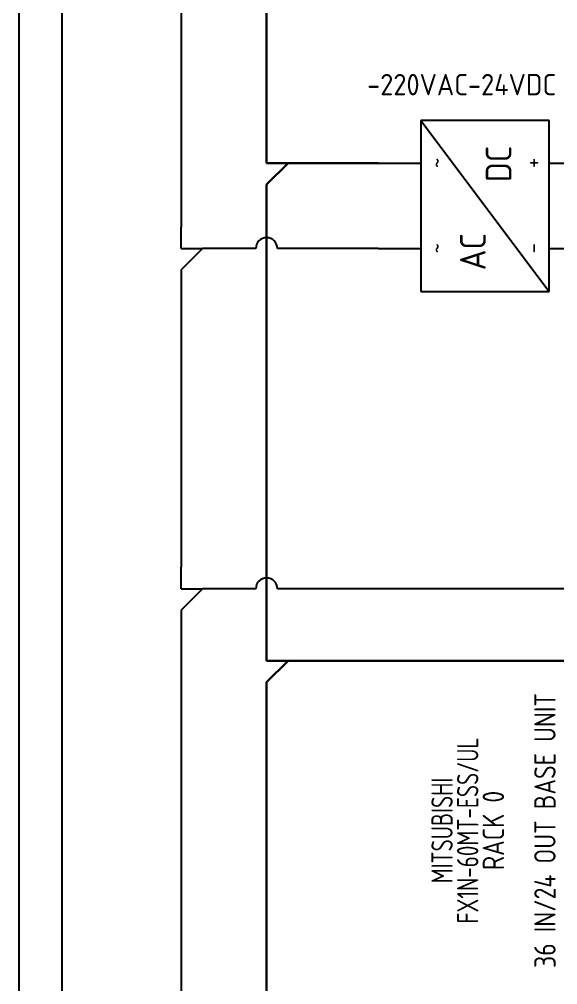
# Model space of a CAD drawing. Extents: x 0 to 1189, y -1 to 841.
# Drawn here: x 0 to 125.9, y 194.4 to 420.2 of the extents above; entities that cross this region are included whole.
import ezdxf
from ezdxf.enums import TextEntityAlignment as Align

# ---------------------------------------------------------------- set-up
doc = ezdxf.new("R2010")
doc.units = 0
doc.header["$MEASUREMENT"] = 0
for name, color, linetype in [('DESC', 150, 'Continuous'), ('MISC', 7, 'Continuous'), ('SYMS', 7, 'Continuous'), ('TAGS', 150, 'Continuous'), ('TERMS', 123, 'Continuous')]:
    doc.layers.add(name, color=color, linetype=linetype)
doc.layers.add('GRE_1.0mm2', color=3, linetype='Continuous', lineweight=25)
doc.layers.add('RED_1.5mm2', color=1, linetype='Continuous', lineweight=30)
doc.styles.add('WD_IEC', font='ISOCP2.shx', dxfattribs={"width": 0.9, "height": 4})

# ---------------------------------------------------------------- blocks, each defined once
blk = doc.blocks.new('PLCIO_4D4D')
at = {"layer": 'SYMS', "style": 'WD_IEC', "width": 0.9}
for tag, p in [('TERMDESC04', (32, 20)), ('TERMDESC24', (232.08, 20)), ('TERMDESC34', (332.08, 20)), ('TERMDESC01', (2, 20)), ('TERMDESC05', (42.08, 20)), ('TERMDESC06', (52.08, 20)), ('TERMDESC07', (62.08, 20)), ('TERMDESC08', (72.08, 20)), ('TERMDESC09', (82.08, 20)), ('TERMDESC10', (92.08, 20)), ('TERMDESC11', (102.08, 20)), ('TERMDESC12', (112.08, 20)), ('TERMDESC13', (122.08, 20)), ('TERMDESC14', (132.08, 20)), ('TERMDESC15', (142.08, 20)), ('TERMDESC16', (152.08, 20)), ('TERMDESC17', (162.08, 20)), ('TERMDESC18', (172.08, 20)), ('TERMDESC19', (182.08, 20)), ('TERMDESC20', (192.08, 20)), ('TERMDESC21', (202.08, 20)), ('TERMDESC22', (212.08, 20)), ('TERMDESC23', (222.08, 20)), ('TERMDESC25', (242.08, 20)), ('TERMDESC26', (252.08, 20)), ('TERMDESC27', (262.08, 20)), ('TERMDESC28', (272.08, 20)), ('TERMDESC29', (282.08, 20)), ('TERMDESC30', (292.08, 20)), ('TERMDESC31', (302.08, 20)), ('TERMDESC32', (312.08, 20)), ('TERMDESC33', (322.08, 20)), ('TERMDESC35', (342.08, 20)), ('TERMDESC36', (352.08, 20)), ('TERMDESC37', (362.08, 20)), ('TERMDESC38', (372.08, 20)), ('TERMDESC39', (382.08, 20)), ('TERMDESC40', (392.08, 20)), ('TERMDESC42', (412, 20)), ('TERMDESC43', (422, 20)), ('TERMDESC45', (442, 20)), ('TERMDESC47', (462, 20)), ('TERMDESC50', (492, 20)), ('TERMDESC51', (502, 20)), ('TERMDESC56', (552, 20)), ('TERMDESC57', (562, 20)), ('TERMDESC62', (612, 20)), ('TERMDESC63', (622, 20)), ('TERMDESC69', (682, 20)), ('TERMDESC75', (742, 20)), ('TERM02', (15.5, -14)), ('TERM03', (25.5, -14)), ('TERM41', (405.5, -14)), ('TERM44', (437.5, -14)), ('TERM46', (457.5, -14)), ('TERM48', (477.5, -14)), ('TERM49', (487.5, -14)), ('TERM52', (517.5, -14)), ('TERM53', (527.5, -14)), ('TERM54', (537.5, -14)), ('TERM55', (547.5, -14)), ('TERM58', (577.5, -14)), ('TERM59', (587.5, -14)), ('TERM60', (597.5, -14)), ('TERM61', (607.5, -14)), ('TERM64', (637.5, -14)), ('TERM65', (647.5, -14)), ('TERM66', (657.5, -14)), ('TERM67', (667.5, -14)), ('TERM68', (675.5, -14)), ('TERM70', (697.5, -14)), ('TERM71', (707.5, -14)), ('TERM72', (717.5, -14)), ('TERM73', (727.5, -14)), ('TERM74', (735.5, -14)), ('TERM76', (757.5, -14)), ('TERM77', (767.5, -14)), ('TERM78', (777.5, -14)), ('TERM79', (787.5, -14)), ('TERM80', (795.5, -14))]:
    blk.add_attdef(tag, text='', height=4, rotation=90, dxfattribs=at).set_placement(p, align=Align.TOP_LEFT)
for tag, p in [('DESCA44', (427, 22)), ('DESCB44', (433, 22)), ('DESCC44', (439, 22)), ('DESCD44', (445, 22)), ('DESCA46', (447, 22)), ('DESCE44', (451, 22)), ('DESCB46', (453, 22)), ('DESCC46', (459, 22)), ('DESCD46', (465, 22)), ('DESCA48', (467, 22)), ('DESCE46', (471, 22)), ('DESCB48', (473, 22)), ('DESCA49', (477, 22)), ('DESCC48', (479, 22)), ('DESCB49', (483, 22)), ('DESCD48', (485, 22)), ('DESCC49', (489, 22)), ('DESCE48', (491, 22)), ('DESCD49', (495, 22)), ('DESCE49', (501, 22)), ('DESCA52', (507, 22)), ('DESCB52', (513, 22)), ('DESCA53', (517, 22)), ('DESCB53', (523, 22)), ('DESCD52', (525, 22)), ('DESCA54', (527, 22)), ('DESCB54', (533, 22)), ('DESCD53', (535, 22)), ('DESCA55', (537, 22)), ('DESCC54', (539, 22)), ('DESCB55', (543, 22)), ('DESCD54', (545, 22)), ('DESCE54', (551, 22)), ('DESCD55', (555, 22)), ('DESCA58', (567, 22)), ('DESCB58', (573, 22)), ('DESCA59', (577, 22)), ('DESCC58', (579, 22)), ('DESCB59', (583, 22)), ('DESCD58', (585, 22)), ('DESCA60', (587, 22)), ('DESCE58', (591, 22)), ('DESCB60', (593, 22)), ('DESCD59', (595, 22)), ('DESCD60', (605, 22)), ('DESCA64', (627, 22)), ('DESCB64', (633, 22)), ('DESCA65', (637, 22)), ('DESCC64', (639, 22)), ('DESCB65', (643, 22)), ('DESCD64', (645, 22)), ('DESCA66', (647, 22)), ('DESCE64', (651, 22)), ('DESCB66', (653, 22)), ('DESCD65', (655, 22)), ('DESCA67', (657, 22)), ('DESCB67', (663, 22)), ('DESCD66', (665, 22)), ('DESCD67', (675, 22)), ('DESCA70', (687, 22)), ('DESCB70', (693, 22)), ('DESCD70', (705, 22)), ('DESCA72', (707, 22)), ('DESCB72', (713, 22)), ('DESCA73', (717, 22)), ('DESCB73', (723, 22)), ('DESCD72', (725, 22)), ('DESCD73', (735, 22)), ('DESCA76', (747, 22)), ('DESCB76', (753, 22)), ('DESCA77', (757, 22)), ('DESCB77', (763, 22)), ('DESCD76', (765, 22)), ('DESCA78', (767, 22)), ('DESCB78', (773, 22)), ('DESCD77', (775, 22)), ('DESCA79', (777, 22)), ('DESCB79', (783, 22)), ('DESCD78', (785, 22)), ('DESCD79', (795, 22)), ('DESCC52', (519, 22)), ('DESCC53', (529, 22)), ('DESCE52', (531, 22)), ('DESCE53', (541, 22)), ('DESCC55', (549, 22)), ('DESCE55', (561, 22)), ('DESCC59', (589, 22)), ('DESCA61', (597, 22)), ('DESCC60', (599, 22)), ('DESCE59', (601, 22)), ('DESCB61', (603, 22)), ('DESCC61', (609, 22)), ('DESCE60', (611, 22)), ('DESCD61', (615, 22)), ('DESCE61', (621, 22)), ('DESCC65', (649, 22)), ('DESCC66', (659, 22)), ('DESCE65', (661, 22)), ('DESCC67', (669, 22)), ('DESCE66', (671, 22)), ('DESCE67', (681, 22)), ('DESCA71', (697, 22)), ('DESCC70', (699, 22)), ('DESCB71', (703, 22)), ('DESCC71', (709, 22)), ('DESCE70', (711, 22)), ('DESCD71', (715, 22)), ('DESCC72', (719, 22)), ('DESCE71', (721, 22)), ('DESCC73', (729, 22)), ('DESCE72', (731, 22)), ('DESCE73', (741, 22)), ('DESCC76', (759, 22)), ('DESCC77', (769, 22)), ('DESCE76', (771, 22)), ('DESCC78', (779, 22)), ('DESCE77', (781, 22)), ('DESCC79', (789, 22)), ('DESCE78', (791, 22)), ('DESCE79', (801, 22))]:
    blk.add_attdef(tag, p, '', height=5, rotation=90, dxfattribs=at)
at = {"layer": 'SYMS', "style": 'WD_IEC', "width": 0.9, "flags": 1}
for tag, p in [('X2TERM01', (0, 14)), ('X2TERM04', (30, 14)), ('X2TERM05', (40, 14)), ('X2TERM06', (50, 14)), ('X2TERM07', (60, 14)), ('X2TERM08', (70, 14)), ('X2TERM09', (80, 14)), ('X2TERM10', (90, 14)), ('X2TERM11', (100, 14)), ('X2TERM12', (110, 14)), ('X2TERM13', (120, 14)), ('X2TERM14', (130, 14)), ('X2TERM15', (140, 14)), ('X2TERM16', (150, 14)), ('X2TERM17', (160, 14)), ('X2TERM18', (170, 14)), ('X2TERM19', (180, 14)), ('X2TERM20', (190, 14)), ('X2TERM21', (200, 14)), ('X2TERM22', (210, 14)), ('X2TERM23', (220, 14)), ('X2TERM24', (230, 14)), ('X2TERM25', (240, 14)), ('X2TERM26', (250, 14)), ('X2TERM27', (260, 14)), ('X2TERM28', (270, 14)), ('X2TERM29', (280, 14)), ('X2TERM30', (290, 14)), ('X2TERM31', (300, 14)), ('X2TERM32', (310, 14)), ('X2TERM33', (320, 14)), ('X2TERM34', (330, 14)), ('X2TERM35', (340, 14)), ('X2TERM36', (350, 14)), ('X2TERM37', (360, 14)), ('X2TERM38', (370, 14)), ('X2TERM39', (380, 14)), ('X2TERM40', (390, 14)), ('X2TERM42', (410, 14)), ('X2TERM43', (420, 14)), ('X2TERM45', (440, 14)), ('X2TERM47', (460, 14)), ('X2TERM50', (490, 14)), ('X2TERM51', (500, 14)), ('X2TERM56', (550, 14)), ('X2TERM57', (560, 14)), ('X2TERM62', (610, 14)), ('X2TERM63', (620, 14)), ('X2TERM69', (680, 14)), ('X2TERM75', (740, 14)), ('X8TERM02', (10, -14)), ('X8TERM03', (20, -14)), ('X8TERM41', (400, -14)), ('X8TERM44', (430, -14)), ('X8TERM46', (450, -14)), ('X8TERM48', (470, -14)), ('X8TERM49', (480, -14)), ('X8TERM52', (510, -14)), ('X8TERM53', (520, -14)), ('X8TERM54', (530, -14)), ('X8TERM55', (540, -14)), ('X8TERM58', (570, -14)), ('X8TERM59', (580, -14)), ('X8TERM60', (590, -14)), ('X8TERM61', (600, -14)), ('X8TERM64', (630, -14)), ('X8TERM65', (640, -14)), ('X8TERM66', (650, -14)), ('X8TERM67', (660, -14)), ('X8TERM68', (670, -14)), ('X8TERM70', (690, -14)), ('X8TERM71', (700, -14)), ('X8TERM72', (710, -14)), ('X8TERM73', (720, -14)), ('X8TERM74', (730, -14)), ('X8TERM76', (750, -14)), ('X8TERM77', (760, -14)), ('X8TERM78', (770, -14)), ('X8TERM79', (780, -14)), ('X8TERM80', (790, -14))]:
    blk.add_attdef(tag, text='', height=0.64, rotation=90, dxfattribs=at).set_placement(p, align=Align.RIGHT)
at = {"layer": 'SYMS', "style": 'WD_IEC', "width": 0.9}
for tag, p in [('TERM04', (33, 14)), ('TERM05', (45, 14)), ('TERM06', (55, 14)), ('TERM07', (65, 14)), ('TERM08', (75, 14)), ('TERM09', (85, 14)), ('TERM10', (95, 14)), ('TERM12', (115, 14)), ('TERM13', (125, 14)), ('TERM14', (135, 14)), ('TERM15', (145, 14)), ('TERM16', (155, 14)), ('TERM17', (165, 14)), ('TERM18', (175, 14)), ('TERM19', (185, 14)), ('TERM20', (195, 14)), ('TERM22', (215, 14)), ('TERM23', (225, 14)), ('TERM24', (235, 14)), ('TERM25', (245, 14)), ('TERM26', (255, 14)), ('TERM27', (265, 14)), ('TERM28', (275, 14)), ('TERM29', (285, 14)), ('TERM30', (295, 14)), ('TERM32', (315, 14)), ('TERM33', (325, 14)), ('TERM34', (335, 14)), ('TERM35', (345, 14)), ('TERM36', (355, 14)), ('TERM37', (365, 14)), ('TERM38', (375, 14)), ('TERM39', (385, 14)), ('TERM40', (395, 14)), ('TERM42', (413, 14)), ('TERM43', (423, 14)), ('TERM45', (443, 14)), ('TERM47', (463, 14)), ('TERM50', (493, 14)), ('TERM56', (553, 14)), ('TERM57', (563, 14)), ('TERM62', (613, 14)), ('TERM63', (623, 14)), ('TERM69', (683, 14)), ('TERM75', (743, 14)), ('TERM01', (4, 14)), ('TERM11', (105, 14)), ('TERM21', (205, 14)), ('TERM31', (305, 14)), ('TERM51', (503, 14)), ('TERMDESC02', (13.83, -20)), ('TERMDESC03', (23.83, -20)), ('TERMDESC44', (432, -20)), ('TERMDESC46', (452, -20)), ('TERMDESC52', (512, -20)), ('TERMDESC53', (522, -20)), ('TERMDESC54', (532, -20)), ('TERMDESC55', (542, -20)), ('TERMDESC60', (592, -20)), ('TERMDESC64', (632, -20)), ('TERMDESC65', (642, -20)), ('TERMDESC66', (652, -20)), ('TERMDESC67', (662, -20)), ('TERMDESC70', (692, -20)), ('TERMDESC72', (712, -20)), ('TERMDESC73', (722, -20)), ('TERMDESC74', (733.83, -20)), ('TERMDESC76', (752, -20)), ('TERMDESC77', (762, -20)), ('TERMDESC80', (793.83, -20)), ('TERMDESC41', (403.83, -20)), ('TERMDESC48', (472, -20)), ('TERMDESC49', (482, -20)), ('TERMDESC58', (572, -20)), ('TERMDESC59', (582, -20)), ('TERMDESC61', (602, -20)), ('TERMDESC68', (673.83, -20)), ('TERMDESC71', (702, -20)), ('TERMDESC78', (772, -20)), ('TERMDESC79', (782, -20))]:
    blk.add_attdef(tag, text='', height=4, rotation=90, dxfattribs=at).set_placement(p, align=Align.TOP_RIGHT)
at = {"layer": 'SYMS', "style": 'WD_IEC'}
for tag, width, p in [('INST', 0.8, (-53, 0)), ('LINE1', 0.9, (-29, 0)), ('LINE2', 0.9, (-23, 0)), ('DESC', 0.9, (-16.95, 0)), ('LOC', 0.8, (-47, 0)), ('MFG', 0.8, (-41, 0)), ('CAT', 0.8, (-35, 0)), ('TAG', 0.7, (-10.29, 0))]:
    blk.add_attdef(tag, text='', height=5, rotation=90, dxfattribs=dict(at, width=width)).set_placement(p, align=Align.CENTER)
at = {"layer": 'SYMS', "style": 'WD_IEC', "width": 0.7}
for tag, p in [('TAGA05', (40, 0)), ('TAGA06', (50, 0)), ('TAGA07', (60, 0)), ('TAGA08', (70, 0)), ('TAGA09', (80, 0)), ('TAGA10', (90, 0)), ('TAGA11', (100, 0)), ('TAGA12', (110, 0)), ('TAGA13', (120, 0)), ('TAGA14', (130, 0)), ('TAGA15', (140, 0)), ('TAGA16', (150, 0)), ('TAGA17', (160, 0)), ('TAGA18', (170, 0)), ('TAGA19', (180, 0)), ('TAGA20', (190, 0)), ('TAGA21', (200, 0)), ('TAGA22', (210, 0)), ('TAGA23', (220, 0)), ('TAGA24', (230, 0)), ('TAGA25', (240, 0)), ('TAGA26', (250, 0)), ('TAGA27', (260, 0)), ('TAGA28', (270, 0)), ('TAGA29', (280, 0)), ('TAGA30', (290, 0)), ('TAGA31', (300, 0)), ('TAGA32', (310, 0)), ('TAGA33', (320, 0)), ('TAGA34', (330, 0)), ('TAGA35', (340, 0)), ('TAGA36', (350, 0)), ('TAGA37', (360, 0)), ('TAGA38', (370, 0)), ('TAGA39', (380, 0)), ('TAGA40', (390, 0)), ('TAGA44', (430, 0)), ('TAGA46', (450, 0)), ('TAGA48', (470, 0)), ('TAGA49', (480, 0)), ('TAGA52', (510, 0)), ('TAGA53', (520, 0)), ('TAGA54', (530, 0)), ('TAGA55', (540, 0)), ('TAGA58', (570, 0)), ('TAGA59', (580, 0)), ('TAGA60', (590, 0)), ('TAGA61', (600, 0)), ('TAGA64', (630, 0)), ('TAGA65', (640, 0)), ('TAGA66', (650, 0)), ('TAGA67', (660, 0)), ('TAGA70', (690, 0)), ('TAGA71', (700, 0)), ('TAGA72', (710, 0)), ('TAGA73', (720, 0)), ('TAGA76', (750, 0)), ('TAGA77', (760, 0)), ('TAGA78', (770, 0)), ('TAGA79', (780, 0))]:
    blk.add_attdef(tag, text='', height=4, rotation=90, dxfattribs=at).set_placement(p, align=Align.MIDDLE_CENTER)
at = {"layer": 'SYMS', "linetype": 'Continuous', "style": 'WD_IEC', "width": 0.9, "flags": 9}
blk.add_attdef('ASSYCODE', text='', height=0.64, rotation=90, dxfattribs=at).set_placement((-34.28, -7.36), align=Align.CENTER)
at = {"layer": 'SYMS', "style": 'WD_IEC', "width": 0.9}
for tag, p in [('DESCA05', (37, -37)), ('DESCB05', (43, -37)), ('DESCA06', (47, -37)), ('DESCC05', (49, -37)), ('DESCB06', (53, -37)), ('DESCD05', (55, -37)), ('DESCA07', (57, -37)), ('DESCC06', (59, -37)), ('DESCE05', (61, -37)), ('DESCB07', (63, -37)), ('DESCD06', (65, -37)), ('DESCA08', (67, -37)), ('DESCC07', (69, -37)), ('DESCE06', (71, -37)), ('DESCB08', (73, -37)), ('DESCD07', (75, -37)), ('DESCA09', (77, -37)), ('DESCC08', (79, -37)), ('DESCE07', (81, -37)), ('DESCB09', (83, -37)), ('DESCD08', (85, -37)), ('DESCA10', (87, -37)), ('DESCC09', (89, -37)), ('DESCE08', (91, -37)), ('DESCB10', (93, -37)), ('DESCD09', (95, -37)), ('DESCA11', (97, -37)), ('DESCC10', (99, -37)), ('DESCE09', (101, -37)), ('DESCB11', (103, -37)), ('DESCD10', (105, -37)), ('DESCA12', (107, -37)), ('DESCC11', (109, -37)), ('DESCE10', (111, -37)), ('DESCB12', (113, -37)), ('DESCD11', (115, -37)), ('DESCA13', (117, -37)), ('DESCC12', (119, -37)), ('DESCE11', (121, -37)), ('DESCB13', (123, -37)), ('DESCD12', (125, -37)), ('DESCA14', (127, -37)), ('DESCC13', (129, -37)), ('DESCE12', (131, -37)), ('DESCB14', (133, -37)), ('DESCD13', (135, -37)), ('DESCA15', (137, -37)), ('DESCC14', (139, -37)), ('DESCE13', (141, -37)), ('DESCB15', (143, -37)), ('DESCD14', (145, -37)), ('DESCA16', (147, -37)), ('DESCC15', (149, -37)), ('DESCE14', (151, -37)), ('DESCB16', (153, -37)), ('DESCD15', (155, -37)), ('DESCA17', (157, -37)), ('DESCC16', (159, -37)), ('DESCE15', (161, -37)), ('DESCB17', (163, -37)), ('DESCD16', (165, -37)), ('DESCA18', (167, -37)), ('DESCC17', (169, -37)), ('DESCE16', (171, -37)), ('DESCB18', (173, -37)), ('DESCD17', (175, -37)), ('DESCA19', (177, -37)), ('DESCC18', (179, -37)), ('DESCE17', (181, -37)), ('DESCB19', (183, -37)), ('DESCD18', (185, -37)), ('DESCA20', (187, -37)), ('DESCC19', (189, -37)), ('DESCE18', (191, -37)), ('DESCB20', (193, -37)), ('DESCD19', (195, -37)), ('DESCA21', (197, -37)), ('DESCC20', (199, -37)), ('DESCE19', (201, -37)), ('DESCB21', (203, -37)), ('DESCD20', (205, -37)), ('DESCA22', (207, -37)), ('DESCC21', (209, -37)), ('DESCE20', (211, -37)), ('DESCB22', (213, -37)), ('DESCD21', (215, -37)), ('DESCA23', (217, -37)), ('DESCC22', (219, -37)), ('DESCE21', (221, -37)), ('DESCB23', (223, -37)), ('DESCD22', (225, -37)), ('DESCA24', (227, -37)), ('DESCC23', (229, -37)), ('DESCE22', (231, -37)), ('DESCB24', (233, -37)), ('DESCD23', (235, -37)), ('DESCA25', (237, -37)), ('DESCC24', (239, -37)), ('DESCE23', (241, -37)), ('DESCB25', (243, -37)), ('DESCD24', (245, -37)), ('DESCA26', (247, -37)), ('DESCC25', (249, -37)), ('DESCE24', (251, -37)), ('DESCB26', (253, -37)), ('DESCD25', (255, -37)), ('DESCA27', (257, -37)), ('DESCC26', (259, -37)), ('DESCE25', (261, -37)), ('DESCB27', (263, -37)), ('DESCD26', (265, -37)), ('DESCA28', (267, -37)), ('DESCC27', (269, -37)), ('DESCE26', (271, -37)), ('DESCB28', (273, -37)), ('DESCD27', (275, -37)), ('DESCA29', (277, -37)), ('DESCC28', (279, -37)), ('DESCE27', (281, -37)), ('DESCB29', (283, -37)), ('DESCD28', (285, -37)), ('DESCA30', (287, -37)), ('DESCC29', (289, -37)), ('DESCE28', (291, -37)), ('DESCB30', (293, -37)), ('DESCD29', (295, -37)), ('DESCA31', (297, -37)), ('DESCC30', (299, -37)), ('DESCE29', (301, -37)), ('DESCB31', (303, -37)), ('DESCD30', (305, -37)), ('DESCA32', (307, -37)), ('DESCC31', (309, -37)), ('DESCE30', (311, -37)), ('DESCB32', (313, -37)), ('DESCD31', (315, -37)), ('DESCA33', (317, -37)), ('DESCC32', (319, -37)), ('DESCE31', (321, -37)), ('DESCB33', (323, -37)), ('DESCD32', (325, -37)), ('DESCA34', (327, -37)), ('DESCC33', (329, -37)), ('DESCE32', (331, -37)), ('DESCB34', (333, -37)), ('DESCD33', (335, -37)), ('DESCA35', (337, -37)), ('DESCC34', (339, -37)), ('DESCE33', (341, -37)), ('DESCB35', (343, -37)), ('DESCD34', (345, -37)), ('DESCA36', (347, -37)), ('DESCC35', (349, -37)), ('DESCE34', (351, -37)), ('DESCB36', (353, -37)), ('DESCD35', (355, -37)), ('DESCA37', (357, -37)), ('DESCC36', (359, -37)), ('DESCE35', (361, -37)), ('DESCB37', (363, -37)), ('DESCD36', (365, -37)), ('DESCA38', (367, -37)), ('DESCC37', (369, -37)), ('DESCE36', (371, -37)), ('DESCB38', (373, -37)), ('DESCD37', (375, -37)), ('DESCA39', (377, -37)), ('DESCC38', (379, -37)), ('DESCE37', (381, -37)), ('DESCB39', (383, -37)), ('DESCD38', (385, -37)), ('DESCA40', (387, -37)), ('DESCC39', (389, -37)), ('DESCE38', (391, -37)), ('DESCB40', (393, -37)), ('DESCD39', (395, -37)), ('DESCC40', (399, -37)), ('DESCE39', (401, -37)), ('DESCD40', (405, -37)), ('DESCE40', (411, -37))]:
    blk.add_attdef(tag, text='', height=5, rotation=90, dxfattribs=at).set_placement(p, align=Align.RIGHT)
blk = doc.blocks.new('HT0_812')
for p, q in [((0, 0), (0, 2.5)), ((0, 0), (2.5, 0)), ((2.5, 0), (0, -2.5))]:
    blk.add_line(p, q)
at = {"style": 'WD_IEC', "flags": 1}
for tag, p in [('X2TERM01', (0, 2.5)), ('WDWSEQ', (1.92, 1.22)), ('X1TERM01', (2.5, 0)), ('X8TERM01', (0, -2.5))]:
    blk.add_attdef(tag, p, '', height=0.4, dxfattribs=at)
blk = doc.blocks.new('HIN1G1')
for p, q in [((-7.5, 5.01), (-7.5, -14.99)), ((7.5, 5.01), (-7.5, 5.01)), ((-7.5, 5.01), (7.5, -14.99)), ((7.5, -14.99), (7.5, 5.01)), ((-12.5, 0), (-7.5, 0)), ((7.5, 0), (12.5, 0)), ((-12.5, -9.98), (-7.5, -9.98)), ((7.5, -9.98), (12.5, -9.98)), ((-7.5, -14.99), (7.5, -14.99))]:
    blk.add_line(p, q)
at = {"style": 'WD_IEC'}
for tag, height, p in [('INST', 2.5, (-11.3, 13.94)), ('LOC', 2.5, (-11.3, 10.94)), ('TAG1', 2.5, (-11.3, 7.94)), ('RATING1', 2.5, (-11.3, 4.94)), ('TERM03', 2, (12.5, 1)), ('TERM04', 2, (12.5, -8.98)), ('DESC1', 2.5, (-8.81, -17.92)), ('DESC2', 2.5, (-8.81, -20.92)), ('DESC3', 2.5, (-8.81, -23.92)), ('WDTAGALT', 2.5, (-8.81, -26.92))]:
    blk.add_attdef(tag, text='', height=height, dxfattribs=at).set_placement(p, align=Align.RIGHT)
at = {"style": 'WD_IEC', "flags": 1}
for tag, p, height in [('MFG', (8.54, 7.99), 1.5), ('CAT', (8.54, 5.49), 1.5), ('X4TERM01', (-12.5, 0), 0.32), ('X1TERM03', (12.5, 0), 0.32), ('X4TERM02', (-12.5, -9.98), 0.32), ('X1TERM04', (12.5, -9.98), 0.32), ('ASSYCODE', (8.27, -12.04), 1), ('FAMILY', (8.27, -13.54), 1), ('CATDESC', (8.27, -15.04), 1)]:
    blk.add_attdef(tag, p, '', height=height, dxfattribs=at)
at = {"style": 'WD_IEC'}
for tag, p in [('TERMDESC03', (5.52, 0.04)), ('TERMDESC01', (-5.55, 0.04)), ('TERMDESC02', (-5.55, -9.94)), ('TERMDESC04', (5.52, -9.94))]:
    blk.add_attdef(tag, text='', height=2, rotation=90, dxfattribs=at).set_placement(p, align=Align.MIDDLE)
for tag, p in [('TERM01', (-12.5, 1)), ('TERM02', (-12.5, -8.98))]:
    blk.add_attdef(tag, p, '', height=2, dxfattribs=at)
for tag, p in [('DC', (3.08, -0.08)), ('AC', (0.07, -10.35))]:
    blk.add_attdef(tag, text='', height=3, rotation=90, dxfattribs=at).set_placement(p, align=Align.CENTER)
at = {"lineweight": 15, "style": 'WD_IEC'}
blk.add_attdef('XREF', text='', height=2.5, dxfattribs=at).set_placement((-8.81, -14.92), align=Align.RIGHT)

msp = doc.modelspace()

# ---------------------------------------------------------------- linework, layer by layer
msp.add_line((10, 10), (10, 831))
msp.add_lwpolyline([(0, 0), (0, 841), (1189, 841), (1189, 0), (0, 0)], close=True)
at = {"layer": 'GRE_1.0mm2'}
for p, q in [((37.82, 620.35), (37.82, 371.6)), ((55.28, 366.6), (42.82, 366.6)), ((83.88, 366.6), (60.36, 366.6)), ((37.82, 361.6), (37.82, 292.02)), ((55.28, 287.02), (42.82, 287.02)), ((146.49, 287.02), (60.36, 287.02)), ((37.82, 282.02), (37.82, 40.24))]:
    msp.add_line(p, q, dxfattribs=at)
for centre in [(57.82, 366.6), (57.82, 287.02)]:
    msp.add_arc(centre, 2.54, 0, 180, dxfattribs=at)
at = {"layer": 'RED_1.5mm2'}
for p, q in [((57.82, 643.23), (57.82, 391.57)), ((83.88, 386.57), (62.82, 386.57)), ((57.82, 381.57), (57.82, 275.12)), ((142.33, 270.12), (62.82, 270.12)), ((57.82, 265.12), (57.82, 40.24))]:
    msp.add_line(p, q, dxfattribs=at)

# ---------------------------------------------------------------- block references
at = {"layer": 'GRE_1.0mm2', "xscale": 2, "yscale": 2, "zscale": 2}
for p in [(37.82, 366.6), (37.82, 287.02)]:
    msp.add_blockref('HT0_812', p, dxfattribs=at)
at = {"layer": 'RED_1.5mm2', "xscale": 2, "yscale": 2, "zscale": 2}
for p in [(57.82, 386.57), (57.82, 270.12)]:
    msp.add_blockref('HT0_812', p, dxfattribs=at)
at = {"layer": 'SYMS'}
ref = msp.add_blockref('HIN1G1', (108.88, 386.57), dxfattribs=dict(at, xscale=2, yscale=2, zscale=2))
ref.add_attrib('TERMDESC04', '-', dxfattribs={"layer": 'TERMS', "height": 4, "rotation": 90, "style": 'WD_IEC'}).set_placement((119.93, 366.68), align=Align.MIDDLE)
ref.add_attrib('TERMDESC03', '+', dxfattribs={"layer": 'TERMS', "height": 4, "rotation": 90, "style": 'WD_IEC'}).set_placement((119.93, 386.65), align=Align.MIDDLE)
ref.add_attrib('TERMDESC02', '~', dxfattribs={"layer": 'TERMS', "height": 4, "rotation": 90, "style": 'WD_IEC'}).set_placement((97.79, 366.68), align=Align.MIDDLE)
ref.add_attrib('TERMDESC01', '~', dxfattribs={"layer": 'TERMS', "height": 4, "rotation": 90, "style": 'WD_IEC'}).set_placement((97.79, 386.65), align=Align.MIDDLE)
ref.add_attrib('AC', 'AC', dxfattribs={"layer": 'MISC', "height": 6, "rotation": 90, "style": 'WD_IEC'}).set_placement((109.03, 365.87), align=Align.CENTER)
ref.add_attrib('DC', 'DC', dxfattribs={"layer": 'MISC', "height": 6, "rotation": 90, "style": 'WD_IEC'}).set_placement((115.05, 386.41), align=Align.CENTER)
ref.add_attrib('TAG1', '-220VAC-24VDC', dxfattribs={"layer": 'TAGS', "height": 5, "style": 'WD_IEC'}).set_placement((125.53, 402.46), align=Align.RIGHT)
ref = msp.add_blockref('PLCIO_4D4D', (142.33, 230.44), dxfattribs=at)
ref.add_attrib('DESC', '36 IN/24 OUT BASE UNIT', dxfattribs={"layer": 'DESC', "height": 5, "rotation": 90, "style": 'WD_IEC', "width": 0.9}).set_placement((125.38, 230.44), align=Align.CENTER)
ref.add_attrib('CAT', 'FX1N-60MT-ESS/UL', dxfattribs={"layer": 'MISC', "height": 5, "rotation": 90, "style": 'WD_IEC', "width": 0.8}).set_placement((107.33, 230.44), align=Align.CENTER)
ref.add_attrib('MFG', 'MITSUBISHI', dxfattribs={"layer": 'MISC', "height": 5, "rotation": 90, "style": 'WD_IEC', "width": 0.8}).set_placement((101.33, 230.44), align=Align.CENTER)
ref.add_attrib('LINE1', 'RACK 0', dxfattribs={"layer": 'MISC', "height": 5, "rotation": 90, "style": 'WD_IEC', "width": 0.9}).set_placement((113.33, 230.44), align=Align.CENTER)

doc.saveas('drawing.dxf')
